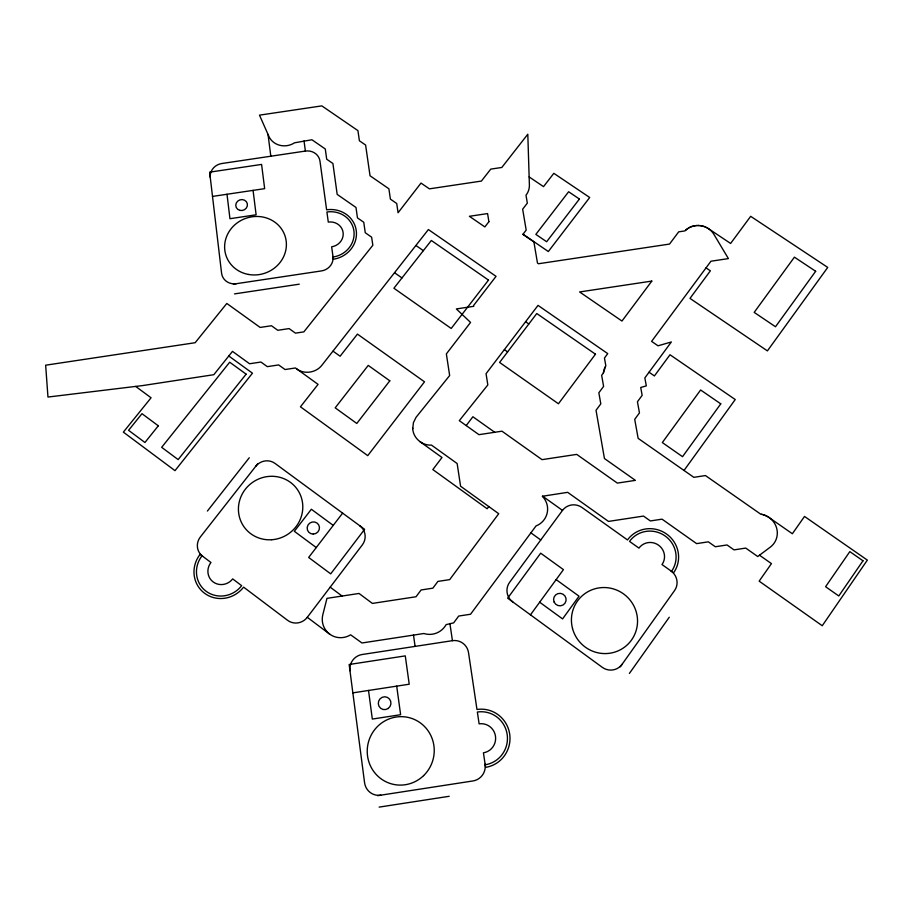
<?xml version="1.0" encoding="UTF-8"?>
<svg xmlns="http://www.w3.org/2000/svg" width="913" height="913" viewBox="0 0 913 913"><rect width="100%" height="100%" fill="white"/><g stroke="black" fill="none" stroke-linecap="round" stroke-linejoin="round"><path stroke-width="1.37" d="M412.733 428.106C412.79 437.761 421.977 445.749 431.484 445.099L457.151 463.542L460.574 486.207L498.715 513.711L449.687 579.618L437.909 581.41L432.876 588.166L421.098 589.969L416.031 596.748L372.39 603.413L359.026 593.461L326.968 598.357L322.837 614.654A18.979 18.557 -48.1 0 0 350.615 634.809L361.97 642.98L423.872 633.508A18.876 18.705 -47.7 0 0 446.137 624.618L453.658 622.871L458.714 616.047L470.537 614.244L536.034 525.934A18.534 18.226 6.9 0 0 542.299 496.273L567.658 492.335L608.48 521.414L643.494 516.073L650.364 520.946L662.051 519.166L696.619 543.623L708.34 541.831L715.301 546.75L727.033 544.958L734.018 549.877L745.75 548.085L757.744 556.531L770.287 547.138A18.968 18.18 33 0 0 769.157 517.534L765.003 515.309M603.493 372.504L603.607 371.659M603.767 370.815L603.972 369.982M604.212 369.16L604.509 368.35M604.828 367.562L605.205 366.786M629.388 673.44L669.263 617.234M620.304 666.81L674.57 590.54A14.243 13.878 36.4 0 0 671.009 570.967M684.02 470.457L735.239 399.54L670.005 354.758L654.404 375.939L649.04 372.23M530.464 614.837L563.435 569.621L540.679 553.187L507.662 598.175L602.238 667.3A14.414 14.14 51.3 0 0 622.13 664.242M671.523 571.333A25.792 25.13 31.7 0 0 665.155 535.999A25.792 25.13 31.7 0 0 629.525 541.398L638.963 548.12A14.152 13.798 31.7 0 1 658.524 545.152A14.152 13.798 31.7 0 1 662.016 564.554L673.589 572.805A28.303 27.584 31.7 0 0 666.581 534.037A28.303 27.584 31.7 0 0 627.493 539.937L581.912 507.445A13.969 13.695 17.3 0 0 562.499 510.401L509.648 582.277A14.083 14.003 22.3 0 0 512.718 601.861M488.786 506.555L487.143 508.758L432.842 469.579L441.995 457.504L419.832 441.55M466.201 425.572L472.888 416.75L494.709 432.283M202.047 555.789A25.826 24.788 -42.5 0 0 205.984 591.168A25.826 24.788 -42.5 0 0 241.66 585.678L232.689 578.91A14.174 13.604 -42.5 0 1 213.117 581.901A14.174 13.604 -42.5 0 1 210.949 562.499L200.118 554.339A28.349 27.196 -42.5 0 0 204.444 593.165A28.349 27.196 -42.5 0 0 243.611 587.139L287.584 620.315A14.243 13.821 -46.4 0 0 307.293 617.302L362.313 544.924A13.992 13.649 -32.8 0 0 359.722 525.705M342.626 513.14L308.662 557.466L330.7 573.866L364.618 529.312L274.996 463.393A13.878 13.318 -31.3 0 0 255.743 466.303M257.626 463.895L200.404 536.912A14.106 13.501 -40.1 0 0 202.526 556.154M207.411 511.04L249.272 457.744M333.028 351.163L340.104 356.23L357.451 334.112L424.511 381.817L367.745 455.644L300.457 406.81L318.055 384.373L295.435 367.973L285.039 369.537L278.659 364.926L267.292 366.649L260.935 362.039L249.569 363.751L232.484 351.379L213.825 374.695L142.805 385.548L47.967 397.052L45.65 365.2L195.154 342.717L226.812 303.458L260.159 327.436L271.458 325.747L277.792 330.289L289.101 328.589L295.458 333.142L303.846 331.876L372.846 245.255L371.625 237.186L365.257 232.735L363.762 222.27L357.462 217.887L355.99 207.468L337.182 194.401L332.914 163.507L326.694 159.204L325.29 148.99L311.938 139.769L294.545 142.805A17.415 16.035 -13.9 0 1 268.89 136.357L259.486 115.152L321.833 105.885L357.93 130.616L359.391 140.773L365.611 145.053L370.039 175.775L388.881 188.774L390.399 199.125L396.71 203.485L398.079 212.752L420.996 183.079L429.407 188.843L481.402 181.071L490.772 169.11L501.808 167.467L527.805 134.222L529.392 184.997A17.609 16.468 -1.6 0 1 526.71 194.241L525.991 195.199L527.337 203.131L522.658 209.18L526.185 230.11L522.898 234.356L533.888 241.877L537.472 263.035L538.499 263.743L669.537 244.068L678.69 231.834L684.955 230.898C690.89 224.53 701.401 223.822 708.477 228.672L730.617 243.463L750.68 216.324L827.737 267.418L767.411 350.889L689.988 298.391L710.382 270.819L706.023 267.886M685.686 230.167L686.314 229.62M686.975 229.083L687.66 228.604M688.379 228.136L689.11 227.714M689.874 227.314L690.65 226.972M691.449 226.652L692.259 226.367M693.093 226.127L693.937 225.922M694.782 225.751L695.649 225.637M377.628 795.668L472.991 780.946A14.756 14.425 -88.9 0 0 485.111 764.124M379.135 807.115L449.207 796.296M485.202 764.774A26.671 26.18 89.5 0 0 507.16 734.417A26.671 26.18 89.5 0 0 477.362 712.037L479.12 723.861A14.631 14.368 89.5 0 1 495.474 736.152A14.631 14.368 89.5 0 1 483.422 752.803L485.59 767.365A29.273 28.737 89.5 0 0 509.682 734.052A29.273 28.737 89.5 0 0 476.974 709.492L468.517 652.601A14.277 14.163 -71.3 0 0 452.426 640.675L362.153 654.507A14.391 14.094 -58.9 0 0 349.976 670.77M352.863 692.864L409.218 684.214L405.281 655.888L349.154 664.493L364.572 782.715A14.825 14.391 -75.4 0 0 380.812 795.177M333.051 257.021A24.217 22.699 -14 0 0 353.913 230.932A24.217 22.699 -14 0 0 326.911 211.999L328.292 222.099A13.284 12.462 -14 0 1 343.105 232.484A13.284 12.462 -14 0 1 331.659 246.807L333.359 259.235A26.58 24.925 -14 0 0 356.253 230.601A26.58 24.925 -14 0 0 326.614 209.819L319.984 161.179A13.136 12.166 -13.6 0 0 305.387 151.067L221.825 163.518A13.17 12.154 -18 0 0 210.275 177.533M212.512 196.421L264.656 188.649L261.586 164.42L209.648 172.158L221.574 273.17A13.387 12.531 -20.6 0 0 236.284 283.692M233.34 284.137L321.467 270.921A13.341 12.542 -15.3 0 0 332.983 256.473M234.515 293.895L299.259 284.183M696.516 225.545L697.384 225.511M698.262 225.5L699.13 225.534M700.009 225.614L700.876 225.728M701.743 225.876L702.588 226.082M761.465 514.27L762.366 514.453M703.432 226.31L704.265 226.584M763.257 514.704L765.939 515.685M764.215 514.989L760.643 514.11L705.441 475.559L693.834 477.328L638.141 438.366L634.718 419.341L639.454 412.893L637.434 401.766L642.159 395.352L640.721 387.489L646.313 385.879L644.852 377.902L671.352 341.964L658.033 345.799L651.597 341.382L710.953 261.221L728.403 258.596L713.898 234.344A17.918 16.776 11.2 0 0 707.906 228.307M705.087 226.892L705.886 227.246M706.673 227.622L707.438 228.045M766.692 516.073L767.513 516.496M768.301 516.998L792.37 533.751L804.501 516.438L867.35 560.114L822.248 625.736L759.16 581.159L771.451 563.618L759.502 555.218M529.141 176.917L543.52 186.64L553.826 173.322L589.695 197.493L548.325 251.532L523.012 234.219M416.1 245.608L423.358 250.653M525.603 321.696L528.855 323.955M394.827 272.941L401.971 277.94M504.353 349.633L507.605 351.904M542.562 496.147L562.499 510.401M530.681 532.701L540.758 539.971M556.143 579.618L579.036 596.2L562.579 618.911L539.663 602.215M228.775 356.002L252.456 373.189L174.999 470.651L123.358 432.134L151.067 397.783L135.683 386.416M333.234 525.397L311.356 509.249L294.351 531.309L316.252 547.56M330.198 587.173L342.09 596.041M307.293 617.302L329.764 634.204M296.691 368.966C304.28 374.627 316.195 372.778 321.935 365.189L428.391 229.551L496.044 276.342L473.619 305.456L473.756 306.312L456.352 308.936L470.549 322.426L446.366 353.89L449.653 375.54L416.031 417.344L413.406 422.73L412.756 428.619M449.904 623.453L452.426 640.675M413.498 635.094L415.095 646.393M396.699 686.131L400.624 714.708L372.321 719.067L368.521 690.456M304.029 140.944L305.387 151.067M268.023 134.382L270.819 156.226M253.072 190.372L256.119 214.795L229.95 218.709L227.006 194.264M603.447 372.824L601.656 375.369L603.607 386.393L598.848 392.784L600.8 403.877L596.029 410.302L604.452 458.543L635.402 480.364L617.348 483.103L576.719 454.389L542.037 459.65L501.967 431.187L478.948 434.668L459.296 420.653L487.827 384.932L486.058 373.679L538.019 305.387L607.738 353.616L604.452 358.033L605.81 365.702L603.447 372.824M862.99 560.787L838.785 595.972L825.592 586.717L849.82 551.623L862.99 560.787M815.663 271.275L775.502 326.751L754.184 312.383L794.413 257.158L815.663 271.275M720.768 403.854L682.536 456.683L662.324 442.565L700.613 389.988L720.768 403.854M595.47 354.198L558.436 403.763L499.594 362.438L536.776 313.536L595.47 354.198M651.814 281.09L621.97 321.045L579.607 291.955L651.814 281.09M579.413 199.034L546.647 241.751L535.851 234.379L568.628 191.753L579.413 199.034M488.501 280.086L451.205 328.463L393.902 288.234L431.335 240.484L488.501 280.086M389.805 380.812L356.8 423.461L335.197 407.837L368.236 365.405L389.805 380.812M488.9 221.711L484.849 226.915L469.396 216.301L487.576 213.574L488.9 221.711M246.122 374.147L178.149 459.593L161.669 447.324L229.699 362.21L246.122 374.147M158.314 425.812L144.939 442.497L128.573 430.308L141.972 413.68L158.314 425.812M313.285 534.082A6.22 6.037 -34.3 0 0 318.66 524.827A6.22 6.037 -34.3 0 0 307.989 525.066A6.22 6.037 -34.3 0 0 313.285 534.082M271.754 539.731A32.571 31.384 -34.3 0 0 297.9 490.27A32.571 31.384 -34.3 0 0 242.162 494.15A32.571 31.384 -34.3 0 0 271.754 539.731M239.822 210.367A5.889 5.455 -18 0 0 247.309 203.656A5.889 5.455 -18 0 0 237.677 201.157A5.889 5.455 -18 0 0 239.822 210.367M248.519 274.459A31.099 29.045 -18.6 0 0 285.061 236.045A31.099 29.045 -18.6 0 0 232.941 226.629A31.099 29.045 -18.6 0 0 248.519 274.459M388.173 708.477A6.448 6.311 -67.3 0 0 387.397 697.384A6.448 6.311 -67.3 0 0 378.302 703.752A6.448 6.311 -67.3 0 0 388.173 708.477M423.598 775.628A34.283 33.461 -75.7 0 0 410.519 718.029A34.283 33.461 -75.7 0 0 368.087 758.988A34.283 33.461 -75.7 0 0 423.598 775.628M554.145 602.101A6.288 6.22 35.6 0 0 564.953 603.276A6.288 6.22 35.6 0 0 560.479 593.37A6.288 6.22 35.6 0 0 554.145 602.101M572.519 628.475A33.325 32.765 43.2 0 0 627.802 644.361A33.325 32.765 43.2 0 0 613.114 588.828A33.325 32.765 43.2 0 0 572.519 628.475"/></g></svg>
